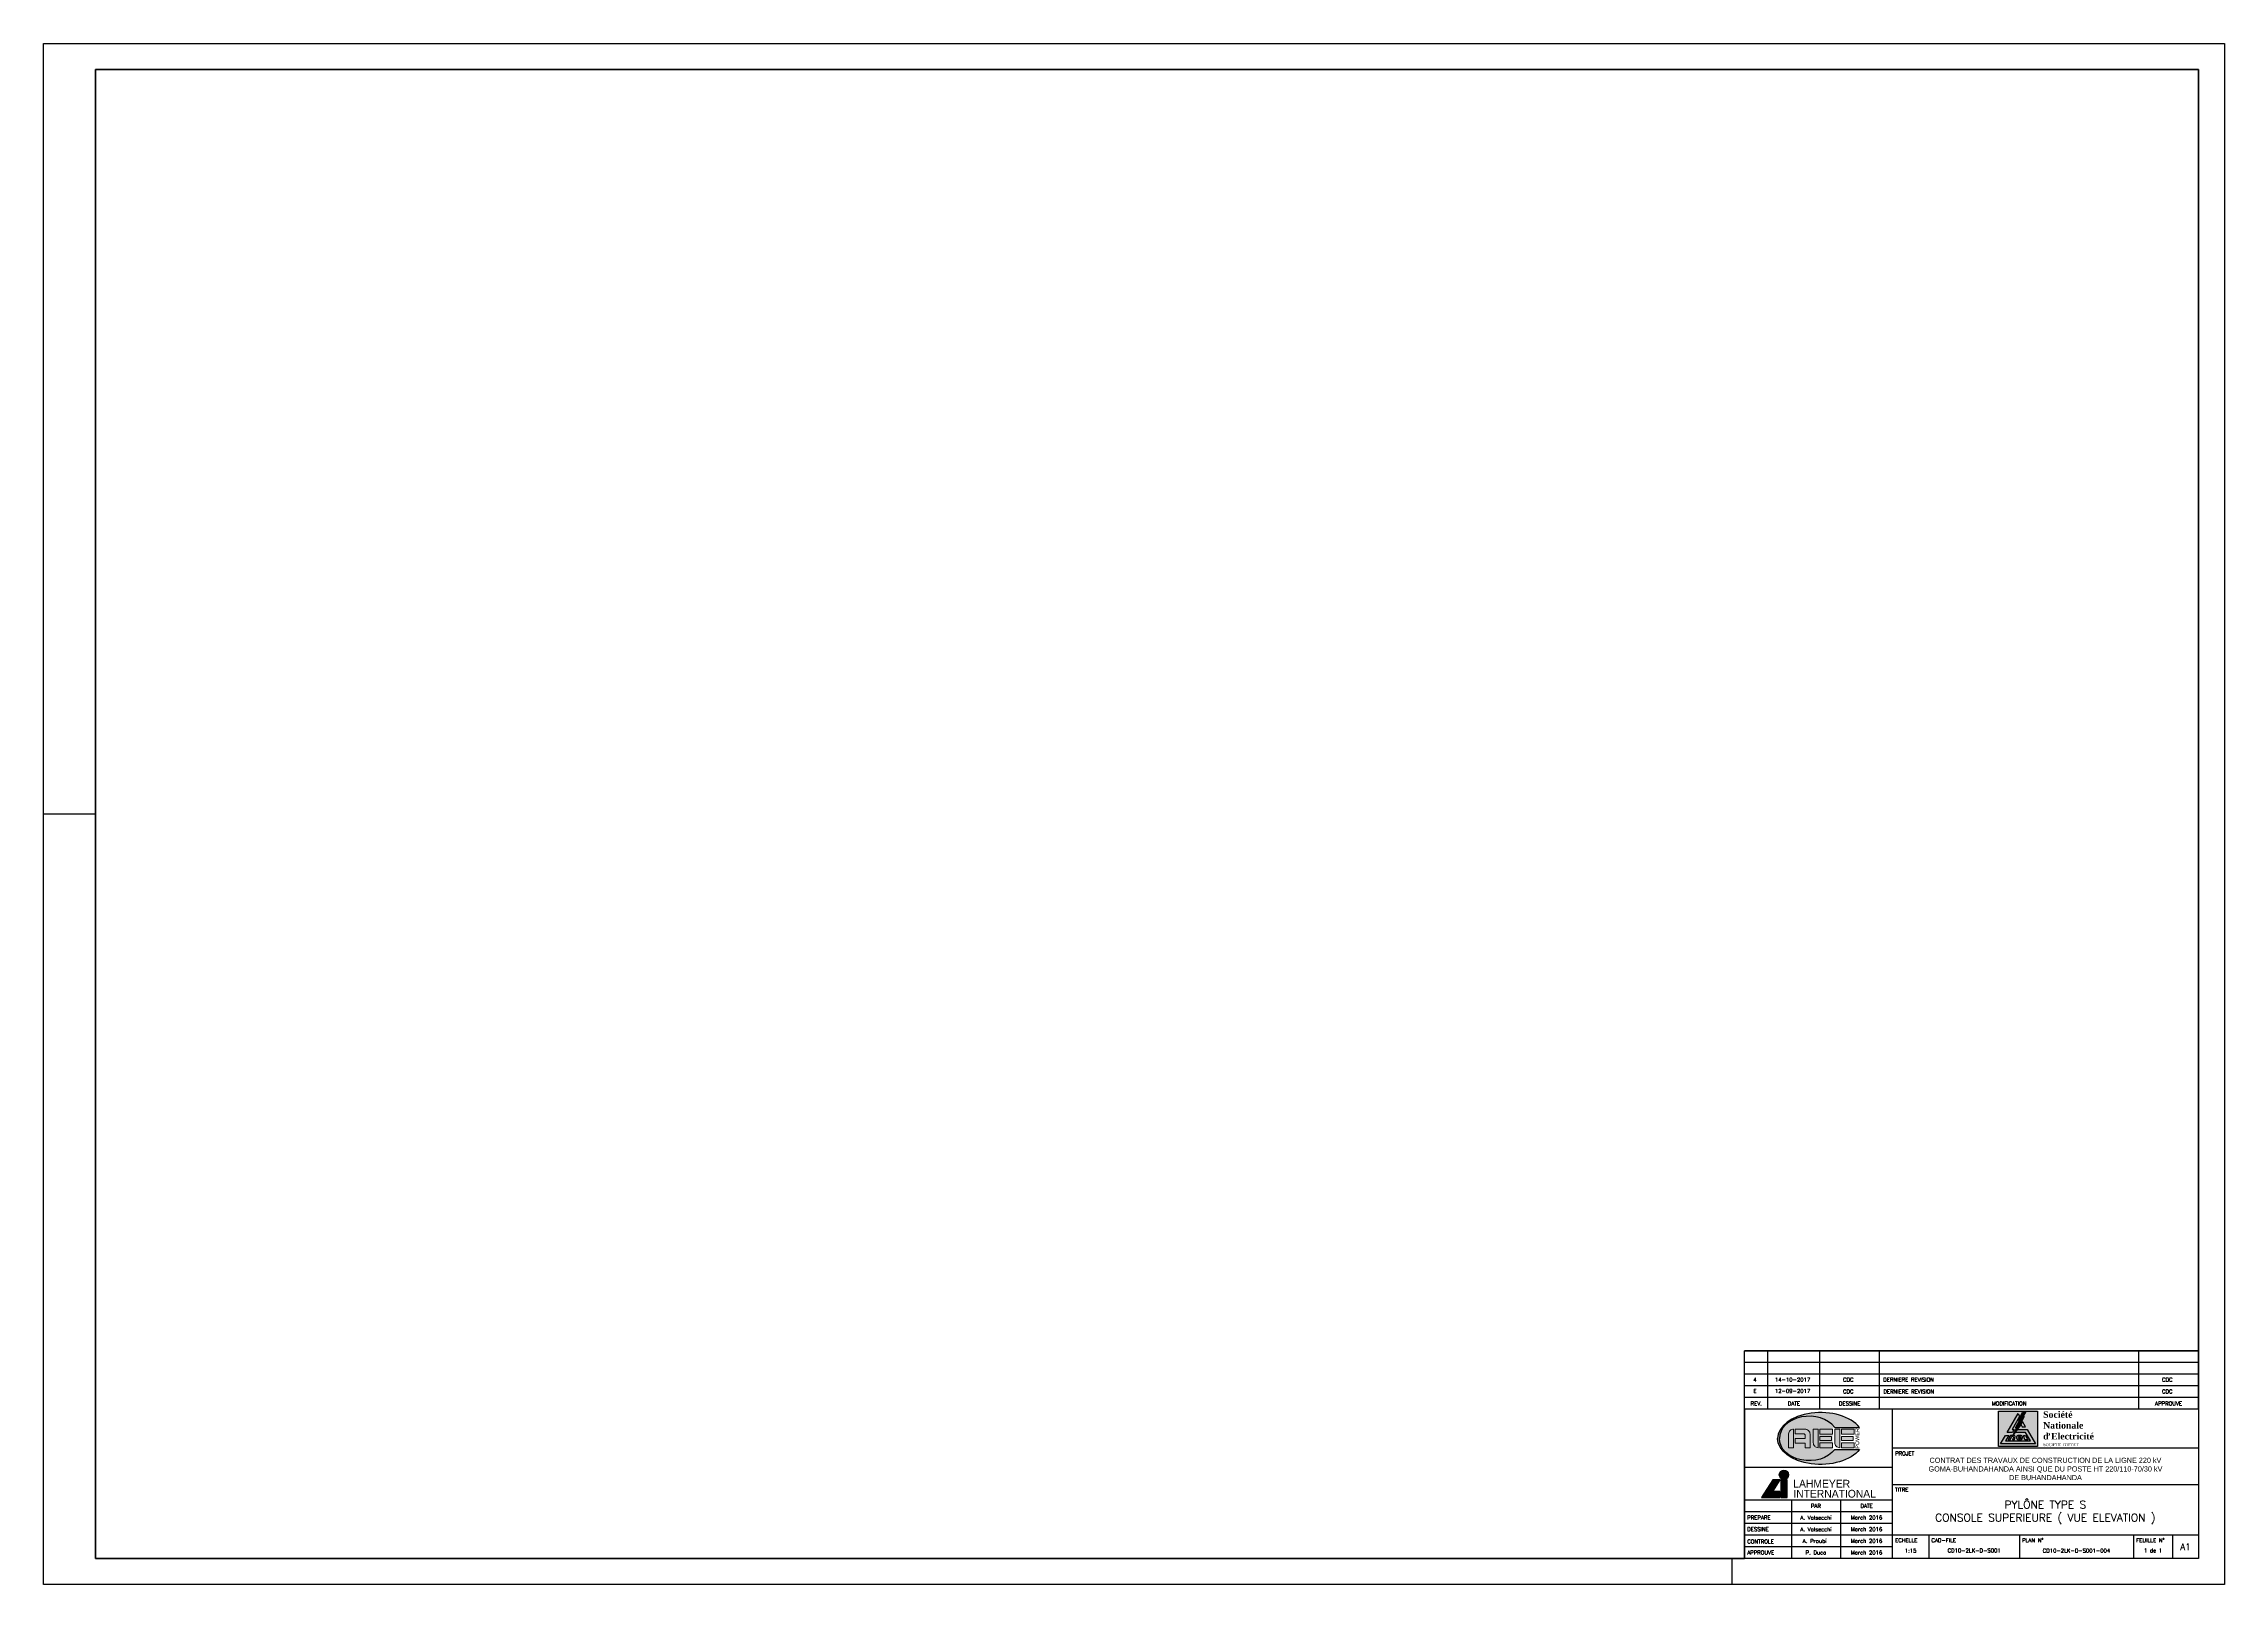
# Paper-space layout 'Layout1' of a CAD drawing. Extents: x 17 to 858, y 3 to 597.
# The model-space entities are those that its viewports show. They can reach past a viewport. Long polylines and large blocks are cut down to what shows.
import ezdxf
from ezdxf.enums import TextEntityAlignment as Align

# ---------------------------------------------------------------- set-up
doc = ezdxf.new("R2010")
doc.units = 0
doc.header["$LTSCALE"] = 150
doc.header["$MEASUREMENT"] = 0
for name, color, linetype in [('LS', 7, 'CONTINUOUS'), ('SELLO', 7, 'CONTINUOUS'), ('SELLO-MODIFI', 7, 'CONTINUOUS')]:
    doc.layers.add(name, color=color, linetype=linetype)
doc.styles.add('ARIAL', font='arial.ttf')
doc.styles.add('ROMANS', font='romans.shx', dxfattribs={"height": 2.5})
doc.styles.add('SWIS', font='swissl.ttf')
doc.styles.add('TIMES', font='times.ttf')
doc.styles.add('TIMESNEGRITA', font='timesbd.ttf')

# ---------------------------------------------------------------- blocks, each defined once
blk = doc.blocks.new('LOGO SNEL')
at = {"layer": 'SELLO'}
h = blk.add_hatch(color=170, dxfattribs=at)
h.paths.add_polyline_path([(-3.08, 6.8), (-18.08, 6.8), (-18.08, -6.8), (-3.08, -6.8)])
h.paths.add_polyline_path([(-7.65, 0.74), (-8.92, 0.74), (-9.49, 1.73), (-8.86, 2.83)], flags=16)
h.paths.add_polyline_path([(-8.27, 4.7), (-10.07, 1.41), (-9.68, 1.41), (-10.97, -0.35), (-7.02, -0.35), (-3.86, -5.82), (-17.3, -5.82), (-15.41, -2.54), (-14.14, -2.54), (-15.41, -4.72), (-5.76, -4.72), (-7.65, -1.44), (-11.77, -1.44), (-12.42, -2.33), (-11.14, 0.17), (-11.49, 0.35), (-10.07, 3.14), (-10.42, 3.31), (-8.86, 6.38), (-7.61, 6.48), (-8.59, 4.7)], flags=16)
h.paths.add_polyline_path([(-9.95, 4.72), (-12.88, -0.35), (-12.1, -0.35), (-12.73, -1.44), (-14.78, -1.44), (-10.58, 5.82)], flags=16)
h.paths.add_polyline_path([(-7.7, -2.54), (-6.81, -4.26), (-7.9, -4.26), (-8.53, -2.54)], flags=16)
h.paths.add_polyline_path([(-9.03, -2.9), (-8.93, -3.09), (-8.86, -3.32), (-8.85, -3.52), (-10.41, -3.52), (-10.38, -3.67), (-10.3, -3.76), (-10.29, -3.77), (-10.2, -3.81), (-10.08, -3.83), (-9.99, -3.84), (-9.86, -3.83), (-9.77, -3.8), (-9.67, -3.74), (-9.65, -3.71), (-8.86, -3.71), (-8.93, -3.87), (-9.08, -4.03), (-9.28, -4.14), (-9.49, -4.2), (-9.66, -4.23), (-9.86, -4.25), (-10.11, -4.26), (-10.37, -4.23), (-10.59, -4.18), (-10.79, -4.09), (-10.93, -3.99), (-11.07, -3.83), (-11.15, -3.62), (-11.17, -3.41), (-11.16, -3.21), (-11.09, -3), (-10.99, -2.87), (-10.89, -2.77), (-10.75, -2.68), (-10.55, -2.6), (-10.31, -2.55), (-10.07, -2.54), (-9.82, -2.54), (-9.57, -2.58), (-9.36, -2.66), (-9.18, -2.76)], flags=16)
h.paths.add_polyline_path([(-9.62, -3.12), (-9.59, -3.23), (-10.45, -3.23), (-10.38, -3.1), (-10.27, -3), (-10.12, -2.96), (-9.95, -2.95), (-9.73, -2.99)], flags=0)
h.paths.add_polyline_path([(-12.73, -2.84), (-12.72, -2.84, -0.53324), (-12.35, -3.38), (-12.71, -4.26), (-11.93, -4.26), (-11.72, -3.03, 0.387199), (-12, -2.58, 0.188481), (-12.93, -2.68), (-12.87, -2.54), (-13.47, -2.54), (-14.36, -4.26), (-13.57, -4.26), (-13.09, -3.08, -0.304428)], flags=16)
h = blk.add_hatch(color=50, dxfattribs=at)
h.paths.add_polyline_path([(-14.78, -1.44), (-12.73, -1.44), (-12.1, -0.35), (-12.88, -0.35), (-9.95, 4.72), (-10.58, 5.82)])
h.paths.add_polyline_path([(-8.86, 2.83), (-9.49, 1.73), (-8.92, 0.74), (-7.65, 0.74)])
h.paths.add_polyline_path([(-10.97, -0.35), (-11.77, -1.44), (-7.65, -1.44), (-5.76, -4.72), (-15.41, -4.72), (-14.14, -2.54), (-15.41, -2.54), (-17.3, -5.82), (-3.86, -5.82), (-7.02, -0.35)])
h.paths.add_polyline_path([(-7.7, -2.54), (-8.53, -2.54), (-7.9, -4.26), (-6.81, -4.26)], flags=17)
h.paths.add_polyline_path([(-8.95, -3.05), (-9.01, -2.95), (-9.07, -2.87), (-9.15, -2.79), (-9.23, -2.73), (-9.31, -2.68), (-9.41, -2.64), (-9.52, -2.6), (-9.63, -2.57), (-9.76, -2.55), (-9.89, -2.54), (-10.03, -2.54), (-10.11, -2.54), (-10.24, -2.55), (-10.37, -2.56), (-10.49, -2.59), (-10.6, -2.62), (-10.7, -2.66), (-10.79, -2.71), (-10.87, -2.76), (-10.9, -2.79), (-10.99, -2.87), (-11.05, -2.95), (-11.11, -3.05), (-11.14, -3.16), (-11.17, -3.27), (-11.17, -3.4), (-11.17, -3.44), (-11.16, -3.56), (-11.13, -3.67), (-11.09, -3.78), (-11.03, -3.87), (-10.96, -3.96), (-10.87, -4.03), (-10.83, -4.06), (-10.74, -4.11), (-10.64, -4.16), (-10.54, -4.19), (-10.42, -4.22), (-10.3, -4.24), (-10.17, -4.25), (-10.03, -4.26), (-9.92, -4.25), (-9.78, -4.25), (-9.66, -4.23), (-9.54, -4.21), (-9.43, -4.19), (-9.33, -4.15), (-9.24, -4.12), (-9.14, -4.06), (-9.04, -3.99), (-8.97, -3.91), (-8.91, -3.81), (-8.86, -3.71), (-9.62, -3.71), (-9.8, -3.82), (-10.04, -3.84), (-10.27, -3.79), (-10.38, -3.67), (-10.41, -3.52), (-8.85, -3.52), (-8.86, -3.38), (-8.88, -3.26), (-8.91, -3.15)], flags=17)
h.paths.add_polyline_path([(-9.59, -3.23), (-10.45, -3.23), (-10.38, -3.1), (-10.27, -3), (-10.12, -2.96), (-9.95, -2.95), (-9.73, -2.99), (-9.62, -3.12)], flags=16)
h.paths.add_polyline_path([(-12.35, -3.38), (-12.71, -4.26), (-11.93, -4.26), (-11.72, -3.03, 0.387199), (-12, -2.58, 0.188481), (-12.93, -2.68), (-12.87, -2.54), (-13.47, -2.54), (-14.36, -4.26), (-13.57, -4.26), (-13.09, -3.08, -0.304428), (-12.73, -2.84), (-12.72, -2.84, -0.53324)], flags=17)
blk.add_hatch(color=10, dxfattribs=at).paths.add_polyline_path([(-11.14, 0.17), (-11.49, 0.35), (-10.07, 3.14), (-10.42, 3.31), (-8.86, 6.38), (-7.61, 6.48), (-8.59, 4.7), (-8.27, 4.7), (-10.07, 1.41), (-9.68, 1.41), (-12.42, -2.33)])
at = {"layer": 'SELLO', "color": 170}
blk.add_lwpolyline([(-18.08, 6.8), (-3.08, 6.8), (-3.08, -6.8), (-18.08, -6.8)], close=True, dxfattribs=at)
at = {"layer": 'SELLO', "color": 50}
for points in [[(-14.78, -1.44), (-10.58, 5.82), (-9.95, 4.72), (-12.88, -0.35), (-12.1, -0.35), (-12.73, -1.44)], [(-8.92, 0.74), (-7.65, 0.74), (-8.86, 2.83), (-9.49, 1.73)], [(-10.9, -2.79), (-10.99, -2.87), (-11.05, -2.95), (-11.11, -3.05), (-11.14, -3.16), (-11.17, -3.27), (-11.17, -3.4), (-11.17, -3.44), (-11.16, -3.56), (-11.13, -3.67), (-11.09, -3.78), (-11.03, -3.87), (-10.96, -3.96), (-10.87, -4.03), (-10.83, -4.06), (-10.74, -4.11), (-10.64, -4.16), (-10.54, -4.19), (-10.42, -4.22), (-10.3, -4.24), (-10.17, -4.25), (-10.03, -4.26), (-9.92, -4.25), (-9.78, -4.25), (-9.66, -4.23), (-9.54, -4.21), (-9.43, -4.19), (-9.33, -4.15), (-9.24, -4.12), (-9.14, -4.06), (-9.04, -3.99), (-8.97, -3.91), (-8.91, -3.81), (-8.86, -3.71), (-9.65, -3.71), (-9.67, -3.74), (-9.77, -3.8), (-9.86, -3.83), (-9.99, -3.84), (-10.08, -3.83), (-10.2, -3.81), (-10.29, -3.77), (-10.3, -3.76), (-10.38, -3.67), (-10.41, -3.52), (-8.85, -3.52), (-8.86, -3.38), (-8.88, -3.26), (-8.91, -3.15), (-8.95, -3.05), (-9.01, -2.95), (-9.07, -2.87), (-9.15, -2.79), (-9.23, -2.73), (-9.31, -2.68), (-9.41, -2.64), (-9.52, -2.6), (-9.63, -2.57), (-9.76, -2.55), (-9.89, -2.54), (-10.03, -2.54), (-10.11, -2.54), (-10.24, -2.55), (-10.37, -2.56), (-10.49, -2.59), (-10.6, -2.62), (-10.7, -2.66), (-10.79, -2.71), (-10.87, -2.76)], [(-9.99, -2.95), (-10.12, -2.96), (-10.23, -2.99), (-10.29, -3.02), (-10.38, -3.1), (-10.43, -3.2), (-10.44, -3.23), (-9.59, -3.23), (-9.62, -3.12), (-9.7, -3.03), (-9.71, -3.02), (-9.8, -2.97), (-9.92, -2.95)], [(-6.81, -4.26), (-7.9, -4.26), (-8.53, -2.54), (-7.7, -2.54)]]:
    blk.add_lwpolyline(points, close=True, dxfattribs=at)
at = {"layer": 'SELLO', "color": 10}
blk.add_lwpolyline([(-11.14, 0.17), (-11.49, 0.35), (-10.07, 3.14), (-10.42, 3.31), (-8.86, 6.38), (-7.61, 6.48), (-8.59, 4.7), (-8.27, 4.7), (-10.07, 1.41), (-9.68, 1.41), (-12.42, -2.33)], close=True, dxfattribs=at)
at = {"layer": 'SELLO', "color": 50}
blk.add_lwpolyline([(-10.97, -0.35), (-7.02, -0.35), (-3.86, -5.82), (-17.3, -5.82), (-15.41, -2.54), (-14.14, -2.54), (-15.41, -4.72), (-5.76, -4.72), (-7.65, -1.44), (-11.77, -1.44)], dxfattribs=at)
blk.add_lwpolyline([(-12.73, -2.84), (-12.72, -2.84, -0.53324), (-12.35, -3.38), (-12.71, -4.26), (-11.93, -4.26), (-11.72, -3.03, 0.387199), (-12, -2.58, 0.188481), (-12.93, -2.68), (-12.87, -2.54), (-13.47, -2.54), (-14.36, -4.26), (-13.57, -4.26), (-13.09, -3.08, -0.304428)], format="xyb", close=True, dxfattribs=at)
at = {"layer": 'SELLO'}
for s, height, style, p in [('SOCIETE  D ETAT', 1.0938, 'TIMES', (-0.9, -6.16)), (',', 2.5, 'TIMESNEGRITA', (1, -1.03)), (',', 1.09, 'TIMES', (7.74, -5.24))]:
    blk.add_text(s, height=height, dxfattribs=dict(at, style=style)).set_placement(p, align=Align.MIDDLE_LEFT)
at = {"layer": 'SELLO', "insert": (-0.9, 1.28), "char_height": 2.5, "width": 21.0938, "attachment_point": 4, "style": 'TIMESNEGRITA'}
blk.add_mtext('Société\\PNationale\\Pd Electricité', dxfattribs=at)
blk = doc.blocks.new('LOGO LAHMEYER')
at = {"layer": 'SELLO', "true_color": 0x231f20}
h = blk.add_hatch(color=250, dxfattribs=at)
h.dxf.hatch_style = 1
h.paths.add_polyline_path([(-14.55, -5.31), (-12.12, -5.31), (-12.12, 1.57), (-14.55, 1.57)])
h.paths.add_polyline_path([(-14.98, -5.31), (-14.98, -2.89), (-17.59, -2.89), (-14.81, 1.57), (-17.67, 1.57), (-21.98, -5.31)])
at = {"layer": 'SELLO', "true_color": 0xee1c25}
h = blk.add_hatch(color=240, dxfattribs=at)
h.dxf.hatch_style = 1
edge = h.paths.add_edge_path()
edge.add_arc((-13.33, 3.51), 1.8, 0, 360)
at = {"layer": 'SELLO', "color": 250, "true_color": 0x231f20}
for points in [[(-14.98, -5.31), (-14.98, -2.89), (-17.59, -2.89), (-14.81, 1.57), (-17.67, 1.57), (-21.98, -5.31)], [(-14.55, -5.31), (-12.12, -5.31), (-12.12, 1.57), (-14.55, 1.57)]]:
    blk.add_lwpolyline(points, close=True, dxfattribs=at)
at = {"layer": 'SELLO', "color": 240, "true_color": 0xee1c25}
blk.add_circle((-13.33, 3.51), 1.8, dxfattribs=at)
at = {"layer": 'SELLO', "color": 250, "true_color": 0x231f20, "style": 'ARIAL', "width": 0.95}
blk.add_text('LAHMEYER', height=3, dxfattribs=at).set_placement((-9.74, 1.57), align=Align.TOP_LEFT)
blk.add_text('INTERNATIONAL', height=3, dxfattribs=at).set_placement((-9.74, -6.2), align=Align.BOTTOM_LEFT)
blk = doc.blocks.new('LOGO AEE')
at = {"layer": 'SELLO', "true_color": 0x2e4894, "transparency": 33554687}
h = blk.add_hatch(color=167, dxfattribs=at)
h.dxf.hatch_style = 1
edge = h.paths.add_edge_path()
edge.add_ellipse((0.8, 0), major_axis=(-16.61, 0), ratio=0.602151, start_angle=205.37693, end_angle=360)
edge.add_ellipse((0.8, 0), major_axis=(-16.61, 0), ratio=0.602151, start_angle=0, end_angle=154.62307)
edge.add_line((15.81, -4.29), (6.23, -4.29))
edge.add_ellipse((-3.66, 0), major_axis=(-11.43, 0), ratio=0.75, start_angle=0, end_angle=150, ccw=False)
edge.add_ellipse((-3.66, 0), major_axis=(-11.43, 0), ratio=0.75, start_angle=210, end_angle=360, ccw=False)
edge.add_line((6.23, 4.29), (15.81, 4.29))
at = {"layer": 'SELLO', "lineweight": 0, "true_color": 0x615b56}
h = blk.add_hatch(color=251, dxfattribs=at)
h.dxf.hatch_style = 1
h.paths.add_polyline_path([(13.74, 3.57), (8.83, 3.57), (8.83, 1.68), (13.74, 1.68)])
h.paths.add_polyline_path([(8.18, 3.57), (6.3, 3.57), (6.3, -1.63), (6.32, -1.93), (6.41, -2.33), (6.59, -2.68), (6.85, -3.01), (7.04, -3.19), (7.39, -3.4), (7.77, -3.53), (8.18, -3.57)])
h.paths.add_polyline_path([(13.33, 0.77), (8.83, 0.77), (8.83, -0.76), (13.33, -0.76)])
h.paths.add_polyline_path([(13.74, -1.73), (8.83, -1.73), (8.83, -3.57), (13.74, -3.57)])
h.paths.add_polyline_path([(5.41, 3.57), (0.49, 3.57), (0.49, 1.68), (5.41, 1.68)])
h.paths.add_polyline_path([(-0.15, 3.57), (-2.03, 3.57), (-2.03, -1.63), (-2.01, -1.93), (-1.91, -2.33), (-1.74, -2.68), (-1.48, -3.01), (-1.29, -3.19), (-0.94, -3.4), (-0.56, -3.53), (-0.15, -3.57)])
h.paths.add_polyline_path([(5, 0.77), (0.49, 0.77), (0.49, -0.76), (5, -0.76)])
h.paths.add_polyline_path([(5.41, -1.73), (0.49, -1.73), (0.49, -3.57), (5.41, -3.57)])
h.paths.add_polyline_path([(-9.67, 3.57), (-9.93, 3.56), (-10.33, 3.47), (-10.69, 3.29), (-11.01, 3.04), (-11.17, 2.88), (-11.38, 2.54), (-11.51, 2.15), (-11.55, 1.73), (-11.55, -3.57), (-9.67, -3.57)])
h.paths.add_polyline_path([(-5.34, 3.57), (-9.04, 3.57), (-9.04, 1.73), (-5.77, 1.73), (-5.59, 1.73), (-5.26, 1.56), (-5.2, 1.45), (-5.13, 1.02), (-5.13, -0.02), (-9.04, -0.02), (-9.04, -1.84), (-5.13, -1.84), (-5.13, -3.57), (-3.3, -3.57), (-3.3, 1.73), (-3.31, 1.99), (-3.41, 2.38), (-3.61, 2.73), (-3.89, 3.04), (-4.15, 3.25), (-4.51, 3.43), (-4.91, 3.54)])
at = {"layer": 'SELLO', "color": 251, "lineweight": 0, "true_color": 0x615b56}
for points in [[(-9.67, 3.57), (-9.93, 3.56), (-10.33, 3.47), (-10.69, 3.29), (-11.01, 3.04), (-11.17, 2.88), (-11.38, 2.54), (-11.51, 2.15), (-11.55, 1.73), (-11.55, -3.57), (-9.67, -3.57)], [(-5.34, 3.57), (-9.04, 3.57), (-9.04, 1.73), (-5.77, 1.73), (-5.59, 1.73), (-5.26, 1.56), (-5.2, 1.45), (-5.13, 1.02), (-5.13, -0.02), (-9.04, -0.02), (-9.04, -1.84), (-5.13, -1.84), (-5.13, -3.57), (-3.3, -3.57), (-3.3, 1.73), (-3.31, 1.99), (-3.41, 2.38), (-3.61, 2.73), (-3.89, 3.04), (-4.15, 3.25), (-4.51, 3.43), (-4.91, 3.54)], [(-0.15, 3.57), (-2.03, 3.57), (-2.03, -1.63), (-2.01, -1.93), (-1.91, -2.33), (-1.74, -2.68), (-1.48, -3.01), (-1.29, -3.19), (-0.94, -3.4), (-0.56, -3.53), (-0.15, -3.57)], [(5.41, 3.57), (0.49, 3.57), (0.49, 1.68), (5.41, 1.68)], [(5, 0.77), (0.49, 0.77), (0.49, -0.76), (5, -0.76)], [(8.18, 3.57), (6.3, 3.57), (6.3, -1.63), (6.32, -1.93), (6.41, -2.33), (6.59, -2.68), (6.85, -3.01), (7.04, -3.19), (7.39, -3.4), (7.77, -3.53), (8.18, -3.57)], [(13.74, 3.57), (8.83, 3.57), (8.83, 1.68), (13.74, 1.68)], [(13.33, 0.77), (8.83, 0.77), (8.83, -0.76), (13.33, -0.76)], [(5.41, -1.73), (0.49, -1.73), (0.49, -3.57), (5.41, -3.57)], [(13.74, -1.73), (8.83, -1.73), (8.83, -3.57), (13.74, -3.57)]]:
    blk.add_lwpolyline(points, close=True, dxfattribs=at)
at = {"layer": 'SELLO', "color": 167, "true_color": 0x2e4894}
for points in [[(6.23, 4.29), (15.81, 4.29)], [(6.23, -4.29), (15.81, -4.29)]]:
    blk.add_lwpolyline(points, dxfattribs=at)
for centre, major_axis, ratio, start_param in [((0.8, 0), (-16.61, 0), 0.602151, 3.584504), ((-3.66, 0), (-11.43, 0), 0.75, 3.665191)]:
    blk.add_ellipse(centre, major_axis=major_axis, ratio=ratio, start_param=start_param, end_param=6.283185, dxfattribs=at)
at = {"layer": 'SELLO', "color": 167, "true_color": 0x2e4894, "extrusion": (0, 0, -1)}
for centre, major_axis, ratio, start_param in [((-3.66, 0), (-11.43, 0), 0.75, 3.665191), ((0.8, 0), (-16.61, 0), 0.602151, 3.584504)]:
    blk.add_ellipse(centre, major_axis=major_axis, ratio=ratio, start_param=start_param, end_param=6.283185, dxfattribs=at)
at = {"layer": 'SELLO', "color": 13, "true_color": 0xd3505e, "style": 'SWIS'}
blk.add_text('POWER', height=1.5, rotation=90, dxfattribs=at).set_placement((14.91, 0), align=Align.MIDDLE)

psp = doc.layouts.get("Layout1")

# ---------------------------------------------------------------- linework, layer by layer
at = {"layer": 'LS', "color": 8}
psp.add_lwpolyline([(37.19, 587.17), (37.19, 13.17), (673.19, 13.17), (673.19, 93.17), (848.19, 93.17), (848.19, 587.17), (37.19, 587.17)], close=True, dxfattribs=at)
at = {"layer": 'SELLO'}
for p, q in [((37.19, 300.17), (17.19, 300.17)), ((668.19, 13.17), (668.19, 3.17))]:
    psp.add_line(p, q, dxfattribs=at)
at = {"layer": 'SELLO', "color": 2}
for p, q in [((848.19, 93.17), (673.19, 93.17)), ((682.19, 70.67), (682.19, 93.17)), ((702.19, 70.67), (702.19, 93.17)), ((725.19, 70.67), (725.19, 93.17)), ((825.19, 70.67), (825.19, 93.17)), ((848.19, 88.67), (673.19, 88.67)), ((848.19, 84.17), (673.19, 84.17)), ((848.19, 79.67), (673.19, 79.67)), ((730.19, 41.67), (730.19, 70.67)), ((848.19, 55.67), (730.19, 55.67)), ((730.19, 48.17), (673.19, 48.17)), ((730.19, 35.67), (673.19, 35.67)), ((691.19, 35.67), (691.19, 13.17)), ((710.19, 35.67), (710.19, 13.17)), ((730.19, 31.17), (673.19, 31.17)), ((730.19, 26.67), (673.19, 26.67)), ((730.19, 22.17), (673.19, 22.17)), ((730.19, 17.67), (673.19, 17.67)), ((730.19, 13.17), (730.19, 22.17)), ((744.19, 22.17), (744.19, 13.17)), ((779.19, 22.17), (779.19, 13.17)), ((823.19, 22.17), (823.19, 13.17)), ((838.19, 22.17), (838.19, 13.17))]:
    psp.add_line(p, q, dxfattribs=at)
at = {"layer": 'SELLO', "color": 8}
for p, q in [((673.19, 70.67), (673.19, 93.17)), ((848.19, 70.67), (848.19, 93.17)), ((673.19, 70.67), (673.19, 13.17)), ((848.19, 70.67), (673.19, 70.67)), ((848.19, 70.67), (848.19, 13.17)), ((848.19, 13.17), (673.19, 13.17))]:
    psp.add_line(p, q, dxfattribs=at)
at = {"layer": 'SELLO', "color": 3}
psp.add_line((848.19, 75.17), (673.19, 75.17), dxfattribs=at)
at = {"layer": 'SELLO'}
psp.add_lwpolyline([(17.19, 597.17), (858.19, 597.17), (858.19, 3.17), (17.19, 3.17)], close=True, dxfattribs=at)
at = {"layer": 'SELLO', "color": 8}
psp.add_lwpolyline([(37.19, 587.17), (848.19, 587.17), (848.19, 13.17), (37.19, 13.17)], close=True, dxfattribs=at)
at = {"layer": 'SELLO', "color": 5}
psp.add_lwpolyline([(730.19, 41.67), (848.19, 41.67), (848.19, 22.17), (730.19, 22.17)], close=True, dxfattribs=at)

# ---------------------------------------------------------------- block references
at = {"layer": 'SELLO', "color": 4}
for name, p in [('LOGO AEE', (701.69, 59.42)), ('LOGO LAHMEYER', (701.69, 41.92))]:
    psp.add_blockref(name, p, dxfattribs=at)
at = {"layer": 'SELLO'}
psp.add_blockref('LOGO SNEL', (789.19, 63.17), dxfattribs=at)

# ---------------------------------------------------------------- texts
at = {"layer": 'SELLO', "color": 2, "style": 'ROMANS'}
for s, height, p in [('REV.', 1.5, (677.69, 72.92)), ('DATE', 1.5, (692.19, 72.92)), ('DESSINE', 1.5, (713.69, 72.92)), ('MODIFICATION', 1.5, (775.19, 72.92)), ('APPROUVE', 1.5, (836.69, 72.92)), ('PAR', 1.5, (700.69, 33.42)), ('DATE', 1.5, (720.19, 33.42)), ('A. Valsecchi', 1.5, (700.69, 28.92)), ('March 2016', 1.5, (720.19, 28.92)), ('A. Valsecchi', 1.5, (700.69, 24.42)), ('A. Proubi ', 1.5, (700.69, 19.92)), ('March 2016', 1.5, (720.19, 24.42)), ('March 2016', 1.5, (720.19, 19.92)), ('A1', 2.5, (843.19, 17.67)), ('P. Duca', 1.5, (700.69, 15.42)), ('March 2016', 1.5, (720.19, 15.42))]:
    psp.add_text(s, height=height, dxfattribs=at).set_placement(p, align=Align.MIDDLE)
for s, p in [('PROJET', (731.19, 53.67)), ('TITRE', (731.19, 39.67)), ('PREPARE', (674.19, 28.92)), ('CONTROLE', (674.19, 19.67)), ('DESSINE', (674.19, 24.42)), ('ECHELLE', (731.19, 20.17)), ('CAD-FILE', (745.19, 20.17)), ('PLAN N%%D', (780.19, 20.17)), ('FEUILLE N%%D', (824.19, 20.17)), ('APPROUVE', (674.19, 15.42))]:
    psp.add_text(s, height=1.5, dxfattribs=at).set_placement(p, align=Align.MIDDLE_LEFT)
for s, p in [('1:15', (737.19, 15.42)), ('CD10-2LK-D-S001', (761.69, 15.49)), ('1 de 1', (830.69, 15.49))]:
    psp.add_text(s, height=1.5, dxfattribs=at).set_placement(p, align=Align.CENTER)
at = {"layer": 'SELLO', "color": 3, "style": 'ROMANS'}
psp.add_text('CD10-2LK-D-S001-004', height=1.5, dxfattribs=at).set_placement((801.19, 15.42), align=Align.CENTER)
at = {"layer": 'SELLO', "attachment_point": 5}
for s, insert, char_height, style in [('{\\C2;CONTRAT DES TRAVAUX DE CONSTRUCTION DE LA LIGNE 220 kV GOMA-BUHANDAHANDA AINSI QUE DU POSTE HT 220/110-70/30 kV\\PDE BUHANDAHANDA}', (789.19, 47.67), 2, 'ARIAL'), ('{\\C4;PYLÔNE TYPE S\\P\\C3;CONSOLE SUPERIEURE ( VUE ELEVATION )}', (789.19, 30.92), 3, 'ROMANS')]:
    psp.add_mtext_dynamic_manual_height_columns(s, width=118, gutter_width=12.5, heights=[0], dxfattribs=dict(at, insert=insert, char_height=char_height, style=style))
at = {"layer": 'SELLO-MODIFI', "color": 2, "style": 'ROMANS'}
for s, p in [('4', (677.16, 82.08)), ('E', (677.17, 77.72)), ('14-10-2017', (691.66, 82.08)), ('12-09-2017', (691.67, 77.72)), ('CDC', (713.16, 82.08)), ('CDC', (713.2, 77.55)), ('CDC', (836.16, 82.08)), ('CDC', (836.2, 77.55))]:
    psp.add_text(s, height=1.5, dxfattribs=at).set_placement(p, align=Align.MIDDLE)
for p in [(726.66, 82.08), (726.7, 77.55)]:
    psp.add_text('DERNIERE REVISION', height=1.5, dxfattribs=at).set_placement(p, align=Align.MIDDLE_LEFT)

doc.saveas('drawing.dxf')
